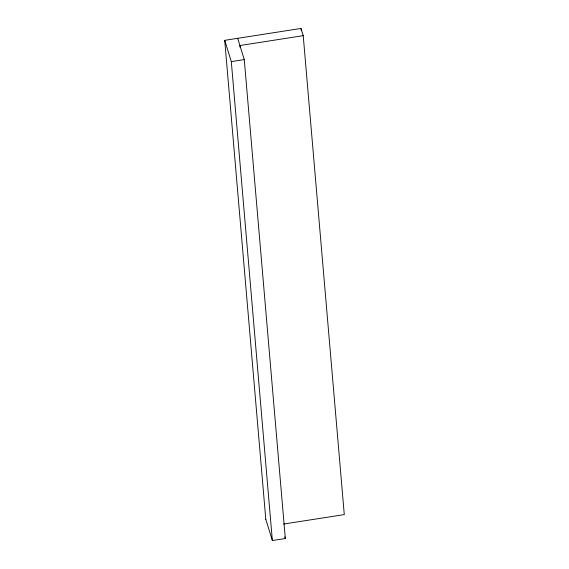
<?xml version="1.0" encoding="UTF-8"?>
<svg xmlns="http://www.w3.org/2000/svg" width="569" height="569" viewBox="0 0 569 569"><rect width="100%" height="100%" fill="white"/><g stroke="black" fill="none" stroke-linecap="round" stroke-linejoin="round"><path stroke-width="0.85" d="M265.801 519.333L224.719 40.335L300.987 28.45L303.22 35.662L344.281 514.596L283.575 524.056M303.22 35.662L239.919 45.527L240.068 47.298M224.719 40.335L231.306 61.616L244.272 59.596L285.325 538.53L272.359 540.55L265.78 519.269M237.686 38.315L244.272 59.596M284.806 536.83L285.325 538.53M300.987 28.45L301.143 30.221M231.306 61.616L272.359 540.55"/></g></svg>
